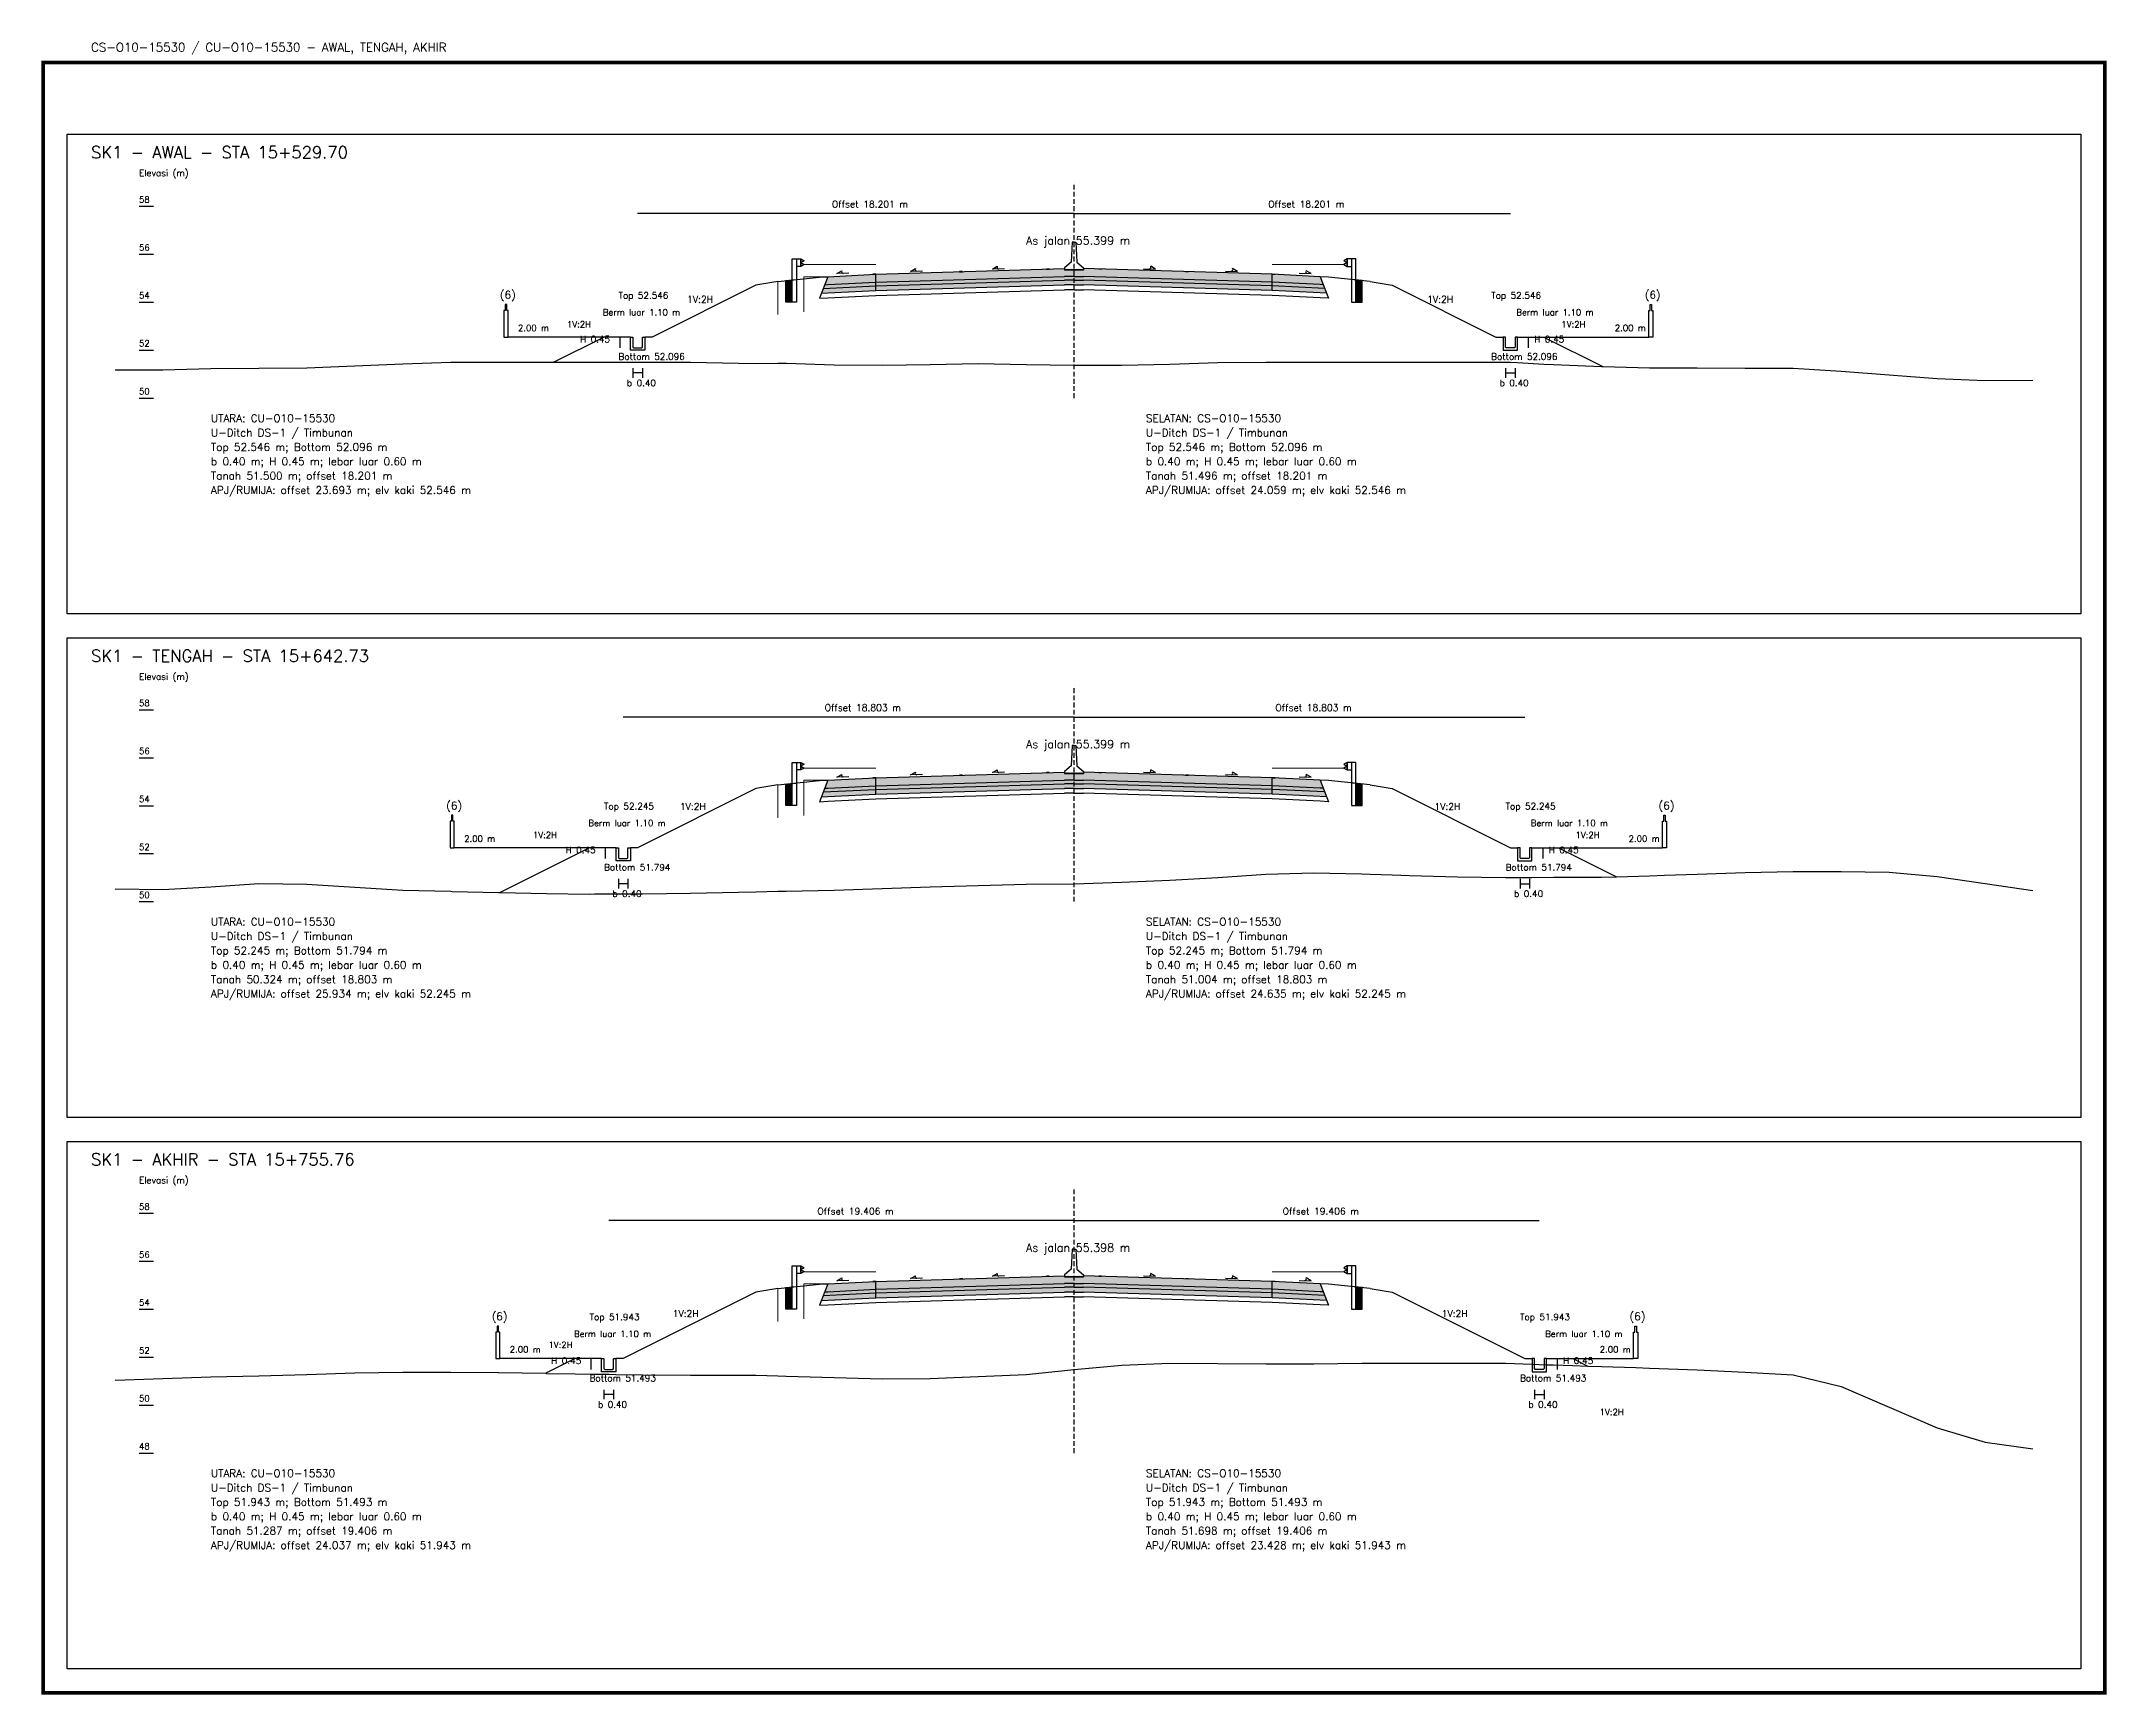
# Model space of a CAD drawing. Header units: metres. Extents: x -24715 to -24517, y 27498 to 30841.
# Drawn here: x -24713.7 to -24627.5, y 27498.2 to 27567.1 of the extents above; entities that cross this region are included whole.
import ezdxf

# ---------------------------------------------------------------- set-up
doc = ezdxf.new("R2010")
doc.units = ezdxf.units.M
doc.linetypes.add('PS_DASH', pattern=[0.3, 0.2, -0.1])
for name, color, linetype, lineweight in [('Dimensi', 230, 'Continuous', 20), ('GRS-ARSIR (HATCH)', 8, 'Continuous', 9), ('Guardrail', 20, 'Continuous', 30), ('HATCH - Beton ramping', 210, 'Continuous', 9), ('HATCH - LFA', 30, 'Continuous', 9), ('HATCH - Pavement', 50, 'Continuous', 9), ('Marka', 20, 'Continuous', 30), ('POT_ALL_GROUP', 2, 'Continuous', 70)]:
    doc.layers.add(name, color=color, linetype=linetype, lineweight=lineweight)
for name, color, linetype in [('POT_ALL_APJ', 2, 'Continuous'), ('POT_ALL_BORDER', 8, 'Continuous'), ('POT_ALL_CHANNEL1', 200, 'Continuous'), ('POT_ALL_DIM', 7, 'Continuous'), ('POT_ALL_GROUND', 1, 'Continuous'), ('POT_ALL_GUIDE', 8, 'Continuous'), ('POT_ALL_ROAD', 4, 'Continuous')]:
    doc.layers.add(name, color=color, linetype=linetype)
doc.styles.get("Standard").update_dxf_attribs({"font": 'simplex.shx'})

# ---------------------------------------------------------------- blocks, each defined once
blk = doc.blocks.new('JALAN_ASLI_TIPIKAL_2OKT_METER')
at = {"layer": 'Guardrail', "lineweight": 9}
h = blk.add_hatch(dxfattribs=at)
h.set_pattern_fill('JIS_LC_20', color=256, scale=0.002)
h.set_pattern_definition([(45, (-29.65569, -21.99233), (-0.02828427, 0.02828427), []), (45, (-29.65489, -21.99233), (-0.02828427, 0.02828427), [])])
h.paths.add_polyline_path([(-12.025, -1.394), (-11.753, -1.394), (-11.753, -0.471), (-12.018, -0.498)])
h = blk.add_hatch(dxfattribs=at)
h.set_pattern_fill('JIS_LC_20', color=256, scale=0.002)
h.set_pattern_definition([(45, (-29.40569, -21.99233), (-0.02828427, 0.02828427), []), (45, (-29.40489, -21.99233), (-0.02828427, 0.02828427), [])])
h.paths.add_polyline_path([(12.018, -0.498), (11.753, -0.471), (11.753, -1.394), (12.025, -1.394)])
at = {"layer": 'HATCH - Beton ramping'}
h = blk.add_hatch(dxfattribs=at)
h.set_pattern_fill('AR-CONC', color=256, scale=0.0005)
h.set_pattern_definition([(50, (-28.949556, -21.99233), (0.09109233, -0.00796954), [0.009525, -0.104775]), (355, (-28.94956, -21.99233), (-0.0176217, 0.09552842), [0.00762, -0.0838203]), (100.45144, (-28.941965, -21.992995), (0.07347062, 0.08755888), [0.008095, -0.08904512]), (46.1842, (-28.94956, -21.96693), (0.13553952, -0.02102116), [0.0142875, -0.1571625]), (96.63556, (-28.93826, -21.96868), (0.11870207, 0.12371306), [0.0121425, -0.1335678]), (351.18415, (-28.94956, -21.96693), (0.11870207, 0.12371306), [0.01143, -0.12572987]), (21, (-28.936856, -21.97328), (0.0758072, -0.0511326), [0.009525, -0.104775]), (326, (-28.93686, -21.97328), (0.03090101, 0.09209398), [0.00762, -0.08382]), (71.45144, (-28.93054, -21.97754), (0.1067082, 0.04096138), [0.008095, -0.08904497]), (37.5, (-28.949556, -21.99233), (0.001544302, 0.04227752), [0, -0.082804, 0, -0.08509, 0, -0.0841375]), (7.5, (-28.949556, -21.99233), (0.03340983, 0.05009029), [0, -0.048514, 0, -0.080899, 0, -0.0320675]), (327.5, (-28.977877, -21.99233), (0.067795298, -0.002864372), [0, -0.03175, 0, -0.09906, 0, -0.131445]), (317.5, (-28.990577, -21.99233), (0.07406459, 0.01271325), [0, -0.041275, 0, -0.065786, 0, -0.093345])])
h.paths.add_polyline_path([(-8.27, -0.566), (-10.401, -0.666), (-10.461, -0.826), (-8.27, -0.716)])
h.paths.add_polyline_path([(-0.4, -0.48), (0, -0.48), (0, -0.33), (-0.4, -0.33), (-8.27, -0.566), (-8.27, -0.716)])
h = blk.add_hatch(dxfattribs=at)
h.set_pattern_fill('AR-CONC', color=256, scale=0.0005)
h.set_pattern_definition([(50, (-28.699556, -21.99233), (0.09109233, -0.00796954), [0.009525, -0.104775]), (355, (-28.69956, -21.99233), (-0.01762171, 0.09552842), [0.00762, -0.0838203]), (100.45144, (-28.691965, -21.992995), (0.07347062, 0.08755888), [0.008095, -0.08904512]), (46.1842, (-28.69956, -21.96693), (0.13553952, -0.02102116), [0.0142875, -0.1571625]), (96.63556, (-28.68826, -21.96868), (0.11870207, 0.12371306), [0.0121425, -0.1335678]), (351.18415, (-28.69956, -21.96693), (0.11870207, 0.12371306), [0.01143, -0.12572987]), (21, (-28.686856, -21.97328), (0.0758072, -0.0511326), [0.009525, -0.104775]), (326, (-28.68686, -21.97328), (0.03090101, 0.09209398), [0.00762, -0.08382]), (71.45144, (-28.68054, -21.97754), (0.10670821, 0.04096138), [0.008095, -0.08904497]), (37.5, (-28.699556, -21.99233), (0.001544302, 0.04227752), [0, -0.082804, 0, -0.08509, 0, -0.0841375]), (7.5, (-28.699556, -21.99233), (0.03340983, 0.050090287), [0, -0.048514, 0, -0.080899, 0, -0.0320675]), (327.5, (-28.727877, -21.99233), (0.067795298, -0.002864372), [0, -0.03175, 0, -0.09906, 0, -0.131445]), (317.5, (-28.740577, -21.99233), (0.07406459, 0.012713246), [0, -0.041275, 0, -0.065786, 0, -0.093345])])
h.paths.add_polyline_path([(8.27, -0.566), (10.401, -0.666), (10.461, -0.826), (8.27, -0.716)])
h.paths.add_polyline_path([(0.4, -0.48), (0, -0.48), (0, -0.33), (0.4, -0.33), (8.27, -0.566), (8.27, -0.716)])
at = {"layer": 'HATCH - LFA'}
h = blk.add_hatch(dxfattribs=at)
h.set_pattern_fill('GRAVEL', color=256, scale=0.0075)
h.set_pattern_definition([(228.012788, (-28.812396, -21.801831), (-1.524, -1.7145), [0.0256291, -2.5372863]), (184.96974, (-28.829541, -21.820881), (2.2859999991, 0.1905000109), [0.04398035, -4.3540537]), (132.510447, (-28.873356, -21.824691), (1.9050000008, -2.0954999993), [0.0310111, -3.0701042]), (267.27369, (-28.947651, -21.872316), (0.1905000004, 3.81), [0.0400503, -3.9649828]), (292.833654, (-28.949556, -21.912321), (-0.9525, 2.286), [0.0392725, -3.8879856]), (357.27369, (-28.934316, -21.948516), (-3.81, 0.1905000004), [0.0400503, -3.9649828]), (37.69424, (-28.894311, -21.950421), (-2.4764999999, -1.9050000001), [0.0529645, -5.24348365]), (72.255328, (-28.852401, -21.918036), (1.3335000004, 4.1909999999), [0.050004, -4.95039425]), (121.429566, (-28.837161, -21.870411), (-1.5240000002, 2.4764999999), [0.040186, -3.9784159]), (175.23636, (-28.858116, -21.836121), (2.0955, -0.1905), [0.0458785, -2.2480453]), (222.397438, (-28.903836, -21.832311), (-2.2859999999, -2.0955000001), [0.05933084, -5.8737579]), (138.814075, (-28.759056, -21.874221), (-1.3335, 1.143), [0.0202503, -2.0047924]), (171.469234, (-28.774296, -21.860886), (2.4765, -0.3809999996), [0.03852615, -3.8140979]), (225, (-28.8124, -21.85517), (0, -0.1905), [0.0269407, -0.242467]), (203.19859, (-28.82573, -21.832311), (0.9525, 0.381), [0.0145081, -1.4362967]), (291.80141, (-28.839066, -21.838026), (-0.1905, 0.5715), [0.0205174, -1.0053565]), (30.96376, (-28.831446, -21.857076), (0.5715, 0.381), [0.033324, -1.0774724]), (161.56505, (-28.80287, -21.83993), (0.381, -0.1905), [0.0240965, -0.5783174]), (16.38954, (-28.949556, -21.838026), (1.905, 0.5715), [0.0337566, -3.341912]), (70.346176, (-28.917171, -21.828501), (-0.762, -2.0955), [0.0283199, -2.8036662]), (293.19859, (-28.80287, -21.801831), (-0.381, 0.9525), [0.029016, -1.4217888]), (343.61046, (-28.791441, -21.828501), (-1.905, 0.5715), [0.0337566, -3.341912]), (339.443955, (-28.949556, -21.956136), (-0.9525, 0.381), [0.0325526, -1.5950801]), (294.77514, (-28.919076, -21.967566), (-0.952500001, 2.0954999995), [0.0272754, -2.7002695]), (66.80141, (-28.800966, -21.992331), (0.381, 0.9525), [0.029016, -1.4217888]), (17.354025, (-28.789536, -21.965661), (-2.4765, -0.762), [0.0319337, -3.1614282]), (69.443955, (-28.89431, -21.992331), (-0.381, -0.9525), [0.0162763, -1.6113564]), (101.30993, (-28.812396, -21.99233), (-0.1905, 0.762), [0.0097136, -0.9616496]), (165.96376, (-28.8143, -21.982806), (0.5715, -0.1905), [0.0392725, -0.7461791]), (186.009006, (-28.852401, -21.973281), (1.905, 0.1905), [0.036395, -3.6031024]), (303.69007, (-28.831446, -21.87422), (-0.1905, 0.381), [0.0274743, -0.6593832]), (353.157227, (-28.816206, -21.897081), (3.2385, -0.3809999998), [0.0479668, -4.7487007]), (60.945396, (-28.76858, -21.902796), (-0.762, -1.3335), [0.0196131, -1.9417044]), (90, (-28.75906, -21.88565), (-0.1905, 0.1905), [0.01143, -0.17907]), (120.256437, (-28.856211, -21.967566), (0.762, -1.3335), [0.026465, -2.6200456]), (48.012787, (-28.869546, -21.944706), (1.524, 1.7145), [0.0512582, -2.5116572]), (0, (-28.83526, -21.9066), (0.1905, 0.1905), [0.04953, -0.14097]), (325.304846, (-28.785726, -21.906606), (1.9050000007, -1.333499999), [0.0301207, -2.9819488]), (254.0546, (-28.76096, -21.92375), (-0.1905, -0.762), [0.0277372, -1.3591238]), (207.645975, (-28.768581, -21.950421), (-3.6195000001, -1.9049999997), [0.0451609, -4.4709348]), (175.426079, (-28.808586, -21.971376), (-2.4765, 0.1905), [0.0477772, -4.7299385])])
h.paths.add_polyline_path([(-8.27, -0.716), (-10.461, -0.826), (-10.54, -1.03), (-8.27, -0.916)])
h.paths.add_polyline_path([(-0.4, -0.68), (0, -0.68), (0, -0.48), (-0.4, -0.48), (-8.27, -0.716), (-8.27, -0.916)])
h = blk.add_hatch(dxfattribs=at)
h.set_pattern_fill('GRAVEL', color=256, scale=0.0075)
h.set_pattern_definition([(228.012788, (-28.562396, -21.801831), (-1.524, -1.7145), [0.0256291, -2.5372863]), (184.96974, (-28.579541, -21.820881), (2.2859999991, 0.1905000109), [0.04398035, -4.3540537]), (132.510447, (-28.623356, -21.824691), (1.9050000008, -2.0954999993), [0.0310111, -3.0701042]), (267.27369, (-28.697651, -21.872316), (0.1905000004, 3.81), [0.04005034, -3.9649828]), (292.833654, (-28.699556, -21.912321), (-0.9525, 2.286), [0.0392725, -3.8879856]), (357.27369, (-28.684316, -21.948516), (-3.81, 0.1905000004), [0.04005034, -3.9649828]), (37.69424, (-28.644311, -21.950421), (-2.4764999999, -1.9050000001), [0.0529645, -5.24348365]), (72.255328, (-28.602401, -21.918036), (1.3335000004, 4.1909999999), [0.050004, -4.95039425]), (121.429566, (-28.587161, -21.870411), (-1.5240000002, 2.4764999999), [0.040186, -3.9784159]), (175.23636, (-28.608116, -21.836121), (2.0955, -0.1905000003), [0.0458785, -2.2480453]), (222.397438, (-28.653836, -21.832311), (-2.2859999999, -2.0955000001), [0.05933084, -5.87375794]), (138.814075, (-28.509056, -21.874221), (-1.3335, 1.143), [0.02025034, -2.0047924]), (171.469234, (-28.524296, -21.860886), (2.4765, -0.3809999996), [0.03852615, -3.8140979]), (225, (-28.5624, -21.85517), (0, -0.1905), [0.0269407, -0.242467]), (203.19859, (-28.57573, -21.832311), (0.9525, 0.381), [0.0145081, -1.4362967]), (291.80141, (-28.589066, -21.838026), (-0.1905, 0.5715), [0.0205174, -1.0053565]), (30.96376, (-28.581446, -21.857076), (0.5715, 0.381), [0.033324, -1.0774724]), (161.56505, (-28.55287, -21.83993), (0.381, -0.1905), [0.0240965, -0.57831736]), (16.38954, (-28.699556, -21.838026), (1.905, 0.5715), [0.0337566, -3.341912]), (70.346176, (-28.667171, -21.828501), (-0.762, -2.0955), [0.0283199, -2.8036662]), (293.19859, (-28.55287, -21.801831), (-0.381, 0.9525), [0.029016, -1.4217888]), (343.61046, (-28.541441, -21.828501), (-1.905, 0.5714999999), [0.0337566, -3.341912]), (339.443955, (-28.699556, -21.956136), (-0.9525, 0.381), [0.03255264, -1.5950801]), (294.77514, (-28.669076, -21.967566), (-0.952500001, 2.0954999995), [0.0272754, -2.7002695]), (66.80141, (-28.550966, -21.992331), (0.381, 0.9525), [0.029016, -1.4217888]), (17.354025, (-28.539536, -21.965661), (-2.4765, -0.7620000002), [0.0319337, -3.1614282]), (69.443955, (-28.64431, -21.992331), (-0.381, -0.9525), [0.0162763, -1.6113564]), (101.30993, (-28.562396, -21.99233), (-0.1905, 0.762), [0.0097136, -0.9616496]), (165.96376, (-28.5643, -21.982806), (0.5715, -0.1905), [0.0392725, -0.7461791]), (186.009006, (-28.602401, -21.973281), (1.905, 0.1905), [0.036395, -3.6031024]), (303.69007, (-28.581446, -21.87422), (-0.1905, 0.381), [0.0274743, -0.6593832]), (353.157227, (-28.566206, -21.897081), (3.2385, -0.3809999998), [0.04796676, -4.7487007]), (60.945396, (-28.51858, -21.902796), (-0.762, -1.3335), [0.0196131, -1.9417044]), (90, (-28.50906, -21.88565), (-0.1905, 0.1905), [0.01143, -0.17907]), (120.256437, (-28.606211, -21.967566), (0.762, -1.3335), [0.026465, -2.62004556]), (48.012787, (-28.619546, -21.944706), (1.524, 1.7145), [0.0512582, -2.5116572]), (0, (-28.58526, -21.9066), (0.1905, 0.1905), [0.04953, -0.14097]), (325.304846, (-28.535726, -21.906606), (1.9050000007, -1.333499999), [0.0301207, -2.98194875]), (254.054604, (-28.51096, -21.92375), (-0.1905, -0.762), [0.0277372, -1.35912375]), (207.645975, (-28.518581, -21.950421), (-3.6195000001, -1.9049999997), [0.0451609, -4.4709348]), (175.426079, (-28.558586, -21.971376), (-2.4765, 0.1905), [0.0477772, -4.7299385])])
h.paths.add_polyline_path([(8.27, -0.716), (10.461, -0.826), (10.54, -1.03), (8.27, -0.916)])
h.paths.add_polyline_path([(0.4, -0.68), (0, -0.68), (0, -0.48), (0.4, -0.48), (8.27, -0.716), (8.27, -0.916)])
at = {"layer": 'HATCH - Pavement'}
h = blk.add_hatch(dxfattribs=at)
h.set_pattern_fill('AR-CONC', color=256, scale=0.001)
h.set_pattern_definition([(50, (-89.43046, -52.62889), (0.18218467, -0.01593909), [0.01905, -0.20955]), (355, (-89.43046, -52.6289), (-0.03524342, 0.19105685), [0.01524, -0.1676406]), (100.45144, (-89.41528, -52.63022), (0.14694125, 0.17511775), [0.01619, -0.17809024]), (46.1842, (-89.43046, -52.5781), (0.27107904, -0.04204233), [0.028575, -0.314325]), (96.63556, (-89.40787, -52.5816), (0.23740413, 0.2474261), [0.024285, -0.2671356]), (351.18415, (-89.43046, -52.5781), (0.2374041, 0.2474261), [0.02286, -0.2514597]), (21, (-89.40506, -52.59079), (0.1516144, -0.1022652), [0.01905, -0.20955]), (326, (-89.40506, -52.5908), (0.06180203, 0.18418797), [0.01524, -0.16764]), (71.45144, (-89.39243, -52.59931), (0.21341642, 0.08192277), [0.01619, -0.17808994]), (37.5, (-89.43046, -52.62889), (0.003088603, 0.08455504), [0, -0.165608, 0, -0.17018, 0, -0.168275]), (7.5, (-89.43046, -52.62889), (0.06681966, 0.100180575), [0, -0.097028, 0, -0.161798, 0, -0.064135]), (327.5, (-89.4871, -52.62889), (0.135590595, -0.005728744), [0, -0.0635, 0, -0.19812, 0, -0.26289]), (317.5, (-89.5125, -52.62889), (0.14812918, 0.02542649), [0, -0.08255, 0, -0.131572, 0, -0.18669])])
h.paths.add_polyline_path([(-8.27, -0.236), (-10.27, -0.336), (-10.401, -0.673), (-10.27, -0.666), (-8.27, -0.566)])
h.paths.add_polyline_path([(-0.4, -0.33), (0, -0.33), (0, 0), (-0.4, 0), (-8.27, -0.236), (-8.27, -0.566)])
h = blk.add_hatch(dxfattribs=at)
h.set_pattern_fill('AR-CONC', color=256, scale=0.001)
h.set_pattern_definition([(50, (-89.18046, -52.62889), (0.18218467, -0.01593909), [0.01905, -0.20955]), (355, (-89.18046, -52.6289), (-0.03524342, 0.19105685), [0.01524, -0.16764058]), (100.45144, (-89.16528, -52.63022), (0.14694125, 0.17511775), [0.01619, -0.17809024]), (46.1842, (-89.18046, -52.5781), (0.27107904, -0.04204233), [0.028575, -0.314325]), (96.63556, (-89.15787, -52.5816), (0.23740413, 0.2474261), [0.024285, -0.2671356]), (351.18415, (-89.18046, -52.5781), (0.2374041, 0.2474261), [0.02286, -0.2514597]), (21, (-89.15506, -52.59079), (0.1516144, -0.1022652), [0.01905, -0.20955]), (326, (-89.15506, -52.5908), (0.06180203, 0.18418797), [0.01524, -0.16764]), (71.45144, (-89.14243, -52.59931), (0.21341642, 0.08192277), [0.01619, -0.17808994]), (37.5, (-89.18046, -52.62889), (0.003088603, 0.08455504), [0, -0.165608, 0, -0.17018, 0, -0.168275]), (7.5, (-89.18046, -52.62889), (0.06681966, 0.100180575), [0, -0.097028, 0, -0.161798, 0, -0.064135]), (327.5, (-89.2371, -52.62889), (0.135590595, -0.005728744), [0, -0.0635, 0, -0.19812, 0, -0.26289]), (317.5, (-89.2625, -52.62889), (0.14812918, 0.02542649), [0, -0.08255, 0, -0.131572, 0, -0.18669])])
h.paths.add_polyline_path([(8.27, -0.236), (10.27, -0.336), (10.401, -0.673), (10.27, -0.666), (8.27, -0.566)])
h.paths.add_polyline_path([(0.4, -0.33), (0, -0.33), (0, 0), (0.4, 0), (8.27, -0.236), (8.27, -0.566)])
at = {"layer": 'Marka'}
h = blk.add_hatch(color=256, dxfattribs=at)
h.dxf.hatch_style = 1
h.paths.add_polyline_path([(-8.27, -0.23), (-8.39, -0.236), (-8.39, -0.242), (-8.27, -0.236)])
h.paths.add_polyline_path([(-4.65, -0.122), (-4.77, -0.125), (-4.77, -0.131), (-4.65, -0.128)])
h.paths.add_polyline_path([(-1.03, -0.019), (-1.03, -0.013), (-1.15, -0.017), (-1.15, -0.023)])
h = blk.add_hatch(color=256, dxfattribs=at)
h.dxf.hatch_style = 1
h.paths.add_polyline_path([(8.27, -0.23), (8.39, -0.236), (8.39, -0.242), (8.27, -0.236)])
h.paths.add_polyline_path([(4.65, -0.122), (4.77, -0.125), (4.77, -0.131), (4.65, -0.128)])
h.paths.add_polyline_path([(1.03, -0.019), (1.03, -0.013), (1.15, -0.017), (1.15, -0.023)])
for p, q in [((-8.27, -0.236), (-0.4, 0)), ((8.27, -0.236), (0.4, 0)), ((-12.353, -0.533), (-10.622, -0.354)), ((-10.27, -0.336), (-10.62, -1.234)), ((-10.62, -0.354), (-10.27, -0.336)), ((-10.461, -0.826), (-8.27, -0.716)), ((-10.401, -0.673), (-10.27, -0.666)), ((-10.27, -0.336), (-8.27, -0.236)), ((-10.27, -0.666), (-8.27, -0.566)), ((-8.27, -0.916), (-8.27, -0.236)), ((-8.27, -0.566), (-0.4, -0.33)), ((-8.27, -0.716), (-0.4, -0.48)), ((-8.27, -0.916), (-0.4, -0.68)), ((0, -0.05), (-0.4, -0.05)), ((0, -0.33), (-0.4, -0.33)), ((0, -0.48), (-0.4, -0.48)), ((0, -0.68), (-0.4, -0.68)), ((0, -0.05), (0.4, -0.05)), ((0, -0.33), (0.4, -0.33)), ((0, -0.48), (0.4, -0.48)), ((0, -0.68), (0.4, -0.68)), ((8.27, -0.566), (0.4, -0.33)), ((8.27, -0.716), (0.4, -0.48)), ((8.27, -0.916), (0.4, -0.68)), ((8.27, -0.916), (8.27, -0.236)), ((10.27, -0.336), (8.27, -0.236)), ((10.27, -0.666), (8.27, -0.566)), ((10.461, -0.826), (8.27, -0.716)), ((10.27, -0.336), (10.62, -1.234)), ((10.62, -0.354), (10.27, -0.336)), ((10.401, -0.673), (10.27, -0.666)), ((12.353, -0.533), (10.622, -0.354)), ((-10.62, -1.234), (-10.27, -1.216)), ((-10.54, -1.03), (-8.27, -0.916)), ((-10.27, -1.216), (-8.27, -1.116)), ((-8.27, -1.116), (-0.4, -0.88)), ((0, -0.88), (-0.4, -0.88)), ((0, -0.88), (0.4, -0.88)), ((8.27, -1.116), (0.4, -0.88)), ((10.54, -1.03), (8.27, -0.916)), ((10.27, -1.216), (8.27, -1.116)), ((10.62, -1.234), (10.27, -1.216))]:
    blk.add_line(p, q)
for points in [[(0, 1.11), (-0.075, 1.11), (-0.125, 0.27), (-0.4, 0.03), (-0.4, -0.05), (0, -0.05)], [(0, 1.11), (0.075, 1.11), (0.125, 0.27), (0.4, 0.03), (0.4, -0.05), (0, -0.05)], [(-6.818, -0.116), (-6.616, 0)], [(-3.401, -0.02), (-3.199, 0.096)], [(3.401, -0.02), (3.199, 0.096)], [(6.818, -0.116), (6.616, 0)], [(-9.887, -0.208), (-9.686, -0.092)], [(-9.387, -0.193), (-9.887, -0.208)], [(-6.318, -0.101), (-6.818, -0.116)], [(-2.901, -0.005), (-3.401, -0.02)], [(2.901, -0.005), (3.401, -0.02)], [(6.318, -0.101), (6.818, -0.116)], [(9.387, -0.193), (9.887, -0.208)], [(9.887, -0.208), (9.686, -0.092)]]:
    blk.add_lwpolyline(points)
for centre, start, end in [((-6.556, -0.037), 148.28164, 271.71836), ((-3.139, 0.059), 148.28164, 271.71836), ((3.139, 0.059), 268.28164, 31.71836), ((6.556, -0.037), 268.28164, 31.71836), ((-9.625, -0.129), 148.28164, 271.71836), ((9.625, -0.129), 268.28164, 31.71836)]:
    blk.add_arc(centre, 0.0711, start, end)
at = {"layer": 'Dimensi'}
for p, q in [((-8.27, 0.168), (-11.27, 0.168)), ((8.27, 0.168), (11.27, 0.168))]:
    blk.add_line(p, q, dxfattribs=at)
at = {"layer": 'GRS-ARSIR (HATCH)'}
for p, q in [((-12.353, -0.533), (-12.353, -1.909)), ((-11.27, -0.336), (-11.27, -1.803)), ((-10.27, -0.336), (-11.27, -0.336))]:
    blk.add_line(p, q, dxfattribs=at)
at = {"layer": 'Guardrail'}
for points in [[(-11.753, -1.394), (-11.753, 0.406), (-11.575, 0.406), (-11.575, -1.394), (-11.753, -1.394)], [(-11.575, 0.406), (-11.397, 0.406), (-11.397, 0.094), (-11.575, 0.094)], [(-11.397, 0.25), (-11.397, 0.406), (-11.262, 0.328), (-11.397, 0.25)], [(-11.397, 0.094), (-11.397, 0.25), (-11.262, 0.172), (-11.397, 0.094)], [(11.397, 0.25), (11.397, 0.406), (11.262, 0.328), (11.397, 0.25)], [(11.397, 0.094), (11.397, 0.25), (11.262, 0.172), (11.397, 0.094)], [(11.575, 0.406), (11.397, 0.406), (11.397, 0.094), (11.575, 0.094)], [(11.753, -1.394), (11.753, 0.406), (11.575, 0.406), (11.575, -1.394), (11.753, -1.394)], [(-11.575, -1.394), (-12.025, -1.394), (-12.018, -0.498), (-11.568, -0.453), (-11.575, -1.394)], [(11.575, -1.394), (12.025, -1.394), (12.018, -0.498), (11.568, -0.453), (11.575, -1.394)]]:
    blk.add_lwpolyline(points, dxfattribs=at)
at = {"layer": 'Marka'}
for points in [[(-8.39, -0.242), (-8.27, -0.236), (-8.27, -0.23), (-8.39, -0.236), (-8.39, -0.242)], [(8.39, -0.242), (8.27, -0.236), (8.27, -0.23), (8.39, -0.236), (8.39, -0.242)]]:
    blk.add_lwpolyline(points, dxfattribs=at)
for points in [[(-4.65, -0.122), (-4.77, -0.125), (-4.77, -0.131), (-4.65, -0.128)], [(-1.03, -0.013), (-1.15, -0.017), (-1.15, -0.023), (-1.03, -0.019)], [(1.03, -0.013), (1.15, -0.017), (1.15, -0.023), (1.03, -0.019)], [(4.65, -0.122), (4.77, -0.125), (4.77, -0.131), (4.65, -0.128)]]:
    blk.add_lwpolyline(points, close=True, dxfattribs=at)

msp = doc.modelspace()

# ---------------------------------------------------------------- linework, layer by layer
at = {"layer": 'POT_ALL_APJ', "linetype": 'Continuous'}
for points in [[(-24694.36357, 27555.91428), (-24694.36357, 27554.80987), (-24694.19357, 27554.80987), (-24694.19357, 27555.91428), (-24694.24857, 27555.91428), (-24694.24857, 27556.16428), (-24694.27857, 27556.16428), (-24694.30857, 27556.16428), (-24694.30857, 27555.91428), (-24694.36357, 27555.91428)], [(-24646.44222, 27555.91428), (-24646.44222, 27554.80987), (-24646.61222, 27554.80987), (-24646.61222, 27555.91428), (-24646.55722, 27555.91428), (-24646.55722, 27556.16428), (-24646.52722, 27556.16428), (-24646.49722, 27556.16428), (-24646.49722, 27555.91428), (-24646.44222, 27555.91428)], [(-24690.18665, 27554.80987), (-24694.19357, 27554.80987)], [(-24650.9851, 27554.80987), (-24646.61222, 27554.80987)], [(-24696.60506, 27534.61278), (-24696.60506, 27533.50837), (-24696.43506, 27533.50837), (-24696.43506, 27534.61278), (-24696.49006, 27534.61278), (-24696.49006, 27534.86278), (-24696.52006, 27534.86278), (-24696.55006, 27534.86278), (-24696.55006, 27534.61278), (-24696.60506, 27534.61278)], [(-24645.86625, 27534.61278), (-24645.86625, 27533.50837), (-24646.03625, 27533.50837), (-24646.03625, 27534.61278), (-24645.98125, 27534.61278), (-24645.98125, 27534.86278), (-24645.95125, 27534.86278), (-24645.92125, 27534.86278), (-24645.92125, 27534.61278), (-24645.86625, 27534.61278)], [(-24690.78923, 27533.50837), (-24696.43506, 27533.50837)], [(-24650.38253, 27533.50837), (-24646.03625, 27533.50837)], [(-24694.70788, 27513.31128), (-24694.70788, 27512.20687), (-24694.53788, 27512.20687), (-24694.53788, 27513.31128), (-24694.59288, 27513.31128), (-24694.59288, 27513.56128), (-24694.62288, 27513.56128), (-24694.65288, 27513.56128), (-24694.65288, 27513.31128), (-24694.70788, 27513.31128)], [(-24647.07252, 27513.31128), (-24647.07252, 27512.20687), (-24647.24252, 27512.20687), (-24647.24252, 27513.31128), (-24647.18752, 27513.31128), (-24647.18752, 27513.56128), (-24647.15752, 27513.56128), (-24647.12752, 27513.56128), (-24647.12752, 27513.31128), (-24647.07252, 27513.31128)], [(-24691.3918, 27512.20687), (-24694.53788, 27512.20687)], [(-24649.77995, 27512.20687), (-24647.24252, 27512.20687)]]:
    msp.add_lwpolyline(points, dxfattribs=at)
at = {"layer": 'POT_ALL_BORDER', "linetype": 'Continuous'}
for points in [[(-24712.58588, 27563.26387), (-24628.58588, 27563.26387), (-24628.58588, 27543.26387), (-24712.58588, 27543.26387), (-24712.58588, 27563.26387)], [(-24712.58588, 27542.26387), (-24628.58588, 27542.26387), (-24628.58588, 27522.26387), (-24712.58588, 27522.26387), (-24712.58588, 27542.26387)], [(-24712.58588, 27521.26387), (-24628.58588, 27521.26387), (-24628.58588, 27499.26387), (-24712.58588, 27499.26387), (-24712.58588, 27521.26387)]]:
    msp.add_lwpolyline(points, dxfattribs=at)
at = {"layer": 'POT_ALL_CHANNEL1', "linetype": 'Continuous'}
for points in [[(-24688.58665, 27554.80987), (-24688.48665, 27554.80987), (-24688.48665, 27554.25987), (-24689.08665, 27554.25987), (-24689.08665, 27554.80987), (-24688.98665, 27554.80987), (-24688.98665, 27554.38987), (-24688.95665, 27554.35987), (-24688.61665, 27554.35987), (-24688.58665, 27554.38987), (-24688.58665, 27554.80987)], [(-24652.5851, 27554.80987), (-24652.6851, 27554.80987), (-24652.6851, 27554.25987), (-24652.0851, 27554.25987), (-24652.0851, 27554.80987), (-24652.1851, 27554.80987), (-24652.1851, 27554.38987), (-24652.2151, 27554.35987), (-24652.5551, 27554.35987), (-24652.5851, 27554.38987), (-24652.5851, 27554.80987)], [(-24689.18923, 27533.50837), (-24689.08923, 27533.50837), (-24689.08923, 27532.95837), (-24689.68923, 27532.95837), (-24689.68923, 27533.50837), (-24689.58923, 27533.50837), (-24689.58923, 27533.08837), (-24689.55923, 27533.05837), (-24689.21923, 27533.05837), (-24689.18923, 27533.08837), (-24689.18923, 27533.50837)], [(-24651.98253, 27533.50837), (-24652.08253, 27533.50837), (-24652.08253, 27532.95837), (-24651.48253, 27532.95837), (-24651.48253, 27533.50837), (-24651.58253, 27533.50837), (-24651.58253, 27533.08837), (-24651.61253, 27533.05837), (-24651.95253, 27533.05837), (-24651.98253, 27533.08837), (-24651.98253, 27533.50837)], [(-24689.7918, 27512.20687), (-24689.6918, 27512.20687), (-24689.6918, 27511.65687), (-24690.2918, 27511.65687), (-24690.2918, 27512.20687), (-24690.1918, 27512.20687), (-24690.1918, 27511.78687), (-24690.1618, 27511.75687), (-24689.8218, 27511.75687), (-24689.7918, 27511.78687), (-24689.7918, 27512.20687)], [(-24651.37995, 27512.20687), (-24651.47995, 27512.20687), (-24651.47995, 27511.65687), (-24650.87995, 27511.65687), (-24650.87995, 27512.20687), (-24650.97995, 27512.20687), (-24650.97995, 27511.78687), (-24651.00995, 27511.75687), (-24651.34995, 27511.75687), (-24651.37995, 27511.78687), (-24651.37995, 27512.20687)]]:
    msp.add_lwpolyline(points, dxfattribs=at)
at = {"layer": 'POT_ALL_DIM', "linetype": 'Continuous'}
for points in [[(-24670.58588, 27559.96262), (-24688.78665, 27559.96262)], [(-24670.58588, 27559.96262), (-24652.3851, 27559.96262)], [(-24689.53665, 27554.80987), (-24689.53665, 27554.35987)], [(-24651.6351, 27554.80987), (-24651.6351, 27554.35987)], [(-24688.98665, 27553.50987), (-24688.98665, 27553.10987)], [(-24688.58665, 27553.50987), (-24688.58665, 27553.10987)], [(-24652.5851, 27553.50987), (-24652.5851, 27553.10987)], [(-24652.1851, 27553.50987), (-24652.1851, 27553.10987)], [(-24688.58665, 27553.30987), (-24688.98665, 27553.30987)], [(-24652.5851, 27553.30987), (-24652.1851, 27553.30987)], [(-24670.58588, 27538.96241), (-24689.38923, 27538.96241)], [(-24670.58588, 27538.96241), (-24651.78253, 27538.96241)], [(-24690.13923, 27533.50837), (-24690.13923, 27533.05837)], [(-24651.03253, 27533.50837), (-24651.03253, 27533.05837)], [(-24689.58923, 27532.20837), (-24689.58923, 27531.80837)], [(-24689.18923, 27532.00837), (-24689.58923, 27532.00837)], [(-24689.18923, 27532.20837), (-24689.18923, 27531.80837)], [(-24651.98253, 27532.20837), (-24651.98253, 27531.80837)], [(-24651.98253, 27532.00837), (-24651.58253, 27532.00837)], [(-24651.58253, 27532.20837), (-24651.58253, 27531.80837)], [(-24670.58588, 27517.9622), (-24689.9918, 27517.9622)], [(-24670.58588, 27517.9622), (-24651.17995, 27517.9622)], [(-24690.7418, 27512.20687), (-24690.7418, 27511.75687)], [(-24650.42995, 27512.20687), (-24650.42995, 27511.75687)], [(-24690.1918, 27510.90687), (-24690.1918, 27510.50687)], [(-24689.7918, 27510.70687), (-24690.1918, 27510.70687)], [(-24689.7918, 27510.90687), (-24689.7918, 27510.50687)], [(-24651.37995, 27510.90687), (-24651.37995, 27510.50687)], [(-24651.37995, 27510.70687), (-24650.97995, 27510.70687)], [(-24650.97995, 27510.90687), (-24650.97995, 27510.50687)]]:
    msp.add_lwpolyline(points, dxfattribs=at)
at = {"layer": 'POT_ALL_GROUND', "linetype": 'Continuous'}
for points in [[(-24710.58588, 27553.43948), (-24708.58588, 27553.44279), (-24706.58588, 27553.50009), (-24704.58588, 27553.50793), (-24702.58588, 27553.5317), (-24700.58588, 27553.60526), (-24698.58588, 27553.69539), (-24696.58588, 27553.76387), (-24694.58588, 27553.76387), (-24694.27857, 27553.76387), (-24692.58588, 27553.76387), (-24692.27857, 27553.76387), (-24690.58588, 27553.76387), (-24690.18665, 27553.76387), (-24689.08665, 27553.76387), (-24688.78665, 27553.76387), (-24688.58588, 27553.76387), (-24688.48665, 27553.76387), (-24686.58588, 27553.76387), (-24684.58588, 27553.72315), (-24683.85579, 27553.70642), (-24682.93915, 27553.71837), (-24682.58588, 27553.71541), (-24680.58588, 27553.65335), (-24678.58588, 27553.64003), (-24676.58588, 27553.66142), (-24674.58588, 27553.70213), (-24672.58588, 27553.66958), (-24670.58588, 27553.63147), (-24668.58588, 27553.64215), (-24666.58588, 27553.67551), (-24664.58588, 27553.75382), (-24662.58588, 27553.76387), (-24660.58588, 27553.76387), (-24658.58588, 27553.76387), (-24658.2326, 27553.76387), (-24657.31596, 27553.76387), (-24656.58588, 27553.76387), (-24654.58588, 27553.76387), (-24652.6851, 27553.76387), (-24652.58588, 27553.76387), (-24652.3851, 27553.76019), (-24652.0851, 27553.74395), (-24650.9851, 27553.6844), (-24650.58588, 27553.66279), (-24648.58588, 27553.58326), (-24648.52722, 27553.58098), (-24646.58588, 27553.52162), (-24646.52722, 27553.52157), (-24644.58588, 27553.51991), (-24642.58588, 27553.51806), (-24640.58588, 27553.51519), (-24638.58588, 27553.38522), (-24636.58588, 27553.2289), (-24634.58588, 27553.07358), (-24632.58588, 27553.0009), (-24630.58588, 27553.01451)], [(-24710.58588, 27531.78994), (-24708.58588, 27531.76387), (-24706.58588, 27531.88189), (-24704.58588, 27532.01387), (-24702.58588, 27531.99498), (-24700.58588, 27531.87106), (-24698.58588, 27531.74811), (-24696.58588, 27531.69399), (-24696.52006, 27531.69237), (-24694.58588, 27531.64462), (-24694.52006, 27531.643), (-24692.58588, 27531.59525), (-24690.78923, 27531.58079), (-24690.58588, 27531.58191), (-24689.68923, 27531.58684), (-24689.38923, 27531.58812), (-24689.08923, 27531.58927), (-24688.58588, 27531.59119), (-24686.58588, 27531.62215), (-24684.58588, 27531.66141), (-24683.85579, 27531.67575), (-24682.93915, 27531.69466), (-24682.58588, 27531.70257), (-24680.58588, 27531.74733), (-24678.58588, 27531.8114), (-24676.58588, 27531.88486), (-24674.58588, 27531.94212), (-24672.58588, 27531.99269), (-24670.58588, 27532.00998), (-24668.58588, 27532.07305), (-24666.58588, 27532.1533), (-24664.58588, 27532.27287), (-24662.58588, 27532.40158), (-24660.58588, 27532.45889), (-24658.58588, 27532.42909), (-24658.2326, 27532.41292), (-24657.31596, 27532.38017), (-24656.58588, 27532.35578), (-24654.58588, 27532.29578), (-24652.58588, 27532.26501), (-24652.08253, 27532.2655), (-24651.78253, 27532.26752), (-24651.48253, 27532.27046), (-24650.58588, 27532.27925), (-24650.38253, 27532.27949), (-24648.58588, 27532.27907), (-24647.95125, 27532.29279), (-24646.58588, 27532.34082), (-24645.95125, 27532.3632), (-24644.58588, 27532.41136), (-24642.58588, 27532.48189), (-24640.58588, 27532.51368), (-24638.58588, 27532.51387), (-24636.58588, 27532.48667), (-24634.58588, 27532.30666), (-24632.58588, 27532.01945), (-24630.58588, 27531.73033)], [(-24710.58588, 27511.31103), (-24708.58588, 27511.37011), (-24706.58588, 27511.43911), (-24704.58588, 27511.49192), (-24702.58588, 27511.53896), (-24700.58588, 27511.61239), (-24698.58588, 27511.63547), (-24696.58588, 27511.63844), (-24694.62288, 27511.61939), (-24694.58588, 27511.61934), (-24692.62288, 27511.59135), (-24692.58588, 27511.59078), (-24691.3918, 27511.57219), (-24690.58588, 27511.55965), (-24690.2918, 27511.55507), (-24689.9918, 27511.5504), (-24689.6918, 27511.54573), (-24688.58588, 27511.52584), (-24686.58588, 27511.5146), (-24684.58588, 27511.51571), (-24683.85579, 27511.51404), (-24682.93915, 27511.48841), (-24682.58588, 27511.4779), (-24680.58588, 27511.41585), (-24678.58588, 27511.36204), (-24676.58588, 27511.37902), (-24674.58588, 27511.46158), (-24672.58588, 27511.54106), (-24670.58588, 27511.75685), (-24668.58588, 27511.93631), (-24666.58588, 27512.01387), (-24664.58588, 27512.00346), (-24662.58588, 27511.98283), (-24660.58588, 27511.9918), (-24658.58588, 27512.01387), (-24658.2326, 27512.01387), (-24657.31596, 27512.01387), (-24656.58588, 27512.01387), (-24654.58588, 27512.01387), (-24652.58588, 27512.01083), (-24651.47995, 27511.97123), (-24651.17995, 27511.96146), (-24650.87995, 27511.9517), (-24650.58588, 27511.94212), (-24649.77995, 27511.91589), (-24649.15752, 27511.89562), (-24648.58588, 27511.87701), (-24647.15752, 27511.83051), (-24646.58588, 27511.8119), (-24644.58588, 27511.74082), (-24642.58588, 27511.63468), (-24640.58588, 27511.52855), (-24638.58588, 27511.03586), (-24636.58588, 27510.17336), (-24634.58588, 27509.32279), (-24632.58588, 27508.72297), (-24630.58588, 27508.43699)]]:
    msp.add_lwpolyline(points, dxfattribs=at)
at = {"layer": 'POT_ALL_GROUP', "linetype": 'Continuous', "lineweight": 70, "const_width": 0.15}
msp.add_lwpolyline([(-24713.58588, 27566.26387), (-24627.58588, 27566.26387), (-24627.58588, 27498.26387), (-24713.58588, 27498.26387), (-24713.58588, 27566.26387)], dxfattribs=at)
at = {"layer": 'POT_ALL_GUIDE', "linetype": 'PS_DASH'}
for points in [[(-24670.58588, 27552.26387), (-24670.58588, 27561.26387)], [(-24670.58588, 27531.26387), (-24670.58588, 27540.26387)], [(-24670.58588, 27508.26387), (-24670.58588, 27519.26387)]]:
    msp.add_lwpolyline(points, dxfattribs=at)
at = {"layer": 'POT_ALL_GUIDE', "linetype": 'Continuous'}
for points in [[(-24709.58588, 27560.26387), (-24708.98588, 27560.26387)], [(-24709.58588, 27558.26387), (-24708.98588, 27558.26387)], [(-24709.58588, 27556.26387), (-24708.98588, 27556.26387)], [(-24709.58588, 27554.26387), (-24708.98588, 27554.26387)], [(-24709.58588, 27552.26387), (-24708.98588, 27552.26387)], [(-24709.58588, 27539.26387), (-24708.98588, 27539.26387)], [(-24709.58588, 27537.26387), (-24708.98588, 27537.26387)], [(-24709.58588, 27535.26387), (-24708.98588, 27535.26387)], [(-24709.58588, 27533.26387), (-24708.98588, 27533.26387)], [(-24709.58588, 27531.26387), (-24708.98588, 27531.26387)], [(-24709.58588, 27518.26387), (-24708.98588, 27518.26387)], [(-24709.58588, 27516.26387), (-24708.98588, 27516.26387)], [(-24709.58588, 27514.26387), (-24708.98588, 27514.26387)], [(-24709.58588, 27512.26387), (-24708.98588, 27512.26387)], [(-24709.58588, 27510.26387), (-24708.98588, 27510.26387)], [(-24709.58588, 27508.26387), (-24708.98588, 27508.26387)]]:
    msp.add_lwpolyline(points, dxfattribs=at)
at = {"layer": 'POT_ALL_ROAD', "linetype": 'Continuous'}
for points in [[(-24682.93915, 27557.12922), (-24683.85579, 27556.9753), (-24688.18665, 27554.80987), (-24688.48665, 27554.80987)], [(-24658.2326, 27557.12922), (-24657.31596, 27556.9753), (-24652.9851, 27554.80987), (-24652.6851, 27554.80987)], [(-24690.18665, 27554.80987), (-24692.27857, 27553.76387)], [(-24689.08665, 27554.80987), (-24690.18665, 27554.80987)], [(-24652.0851, 27554.80987), (-24650.9851, 27554.80987)], [(-24650.9851, 27554.80987), (-24648.52722, 27553.58098)], [(-24682.93915, 27536.12901), (-24683.85579, 27535.97509), (-24688.78923, 27533.50837), (-24689.08923, 27533.50837)], [(-24658.2326, 27536.12901), (-24657.31596, 27535.97509), (-24652.38253, 27533.50837), (-24652.08253, 27533.50837)], [(-24690.78923, 27533.50837), (-24694.52006, 27531.643)], [(-24689.68923, 27533.50837), (-24690.78923, 27533.50837)], [(-24651.48253, 27533.50837), (-24650.38253, 27533.50837)], [(-24650.38253, 27533.50837), (-24647.95125, 27532.29279)], [(-24682.93915, 27515.1288), (-24683.85579, 27514.97488), (-24689.3918, 27512.20687), (-24689.6918, 27512.20687)], [(-24658.2326, 27515.1288), (-24657.31596, 27514.97488), (-24651.77995, 27512.20687), (-24651.47995, 27512.20687)], [(-24691.3918, 27512.20687), (-24692.62288, 27511.59135)], [(-24690.2918, 27512.20687), (-24691.3918, 27512.20687)], [(-24650.87995, 27512.20687), (-24649.77995, 27512.20687)], [(-24649.77995, 27512.20687), (-24649.15752, 27511.89562)]]:
    msp.add_lwpolyline(points, dxfattribs=at)

# ---------------------------------------------------------------- block references
at = {"layer": 'POT_ALL_ROAD'}
for p in [(-24670.58588, 27557.66262), (-24670.58588, 27536.66241), (-24670.58588, 27515.6622)]:
    msp.add_blockref('JALAN_ASLI_TIPIKAL_2OKT_METER', p, dxfattribs=at)

# ---------------------------------------------------------------- texts
at = {"layer": 'POT_ALL_APJ'}
for s, height, p in [('(6)', 0.32, (-24694.52857, 27556.40987)), ('(6)', 0.32, (-24646.77722, 27556.40987)), ('2.00 m', 0.26, (-24693.77857, 27555.05987)), ('2.00 m', 0.26, (-24648.02722, 27555.05987)), ('(6)', 0.32, (-24696.77006, 27535.10837)), ('(6)', 0.32, (-24646.20125, 27535.10837)), ('2.00 m', 0.26, (-24696.02006, 27533.75837)), ('2.00 m', 0.26, (-24647.45125, 27533.75837)), ('(6)', 0.32, (-24694.87288, 27513.80687)), ('(6)', 0.32, (-24647.40752, 27513.80687)), ('2.00 m', 0.26, (-24694.12288, 27512.45687)), ('2.00 m', 0.26, (-24648.65752, 27512.45687))]:
    msp.add_text(s, height=height, dxfattribs=at).set_placement(p)
at = {"layer": 'POT_ALL_CHANNEL1'}
for s, height, p in [('Top 52.546', 0.27, (-24689.58665, 27556.40987)), ('Top 52.546', 0.27, (-24653.1851, 27556.40987)), ('Bottom 52.096', 0.27, (-24689.58665, 27553.85987)), ('Bottom 52.096', 0.27, (-24653.1851, 27553.85987)), ('UTARA: CU-O10-15530', 0.32, (-24706.58588, 27551.26387)), ('SELATAN: CS-O10-15530', 0.32, (-24667.58588, 27551.26387)), ('Top 52.245', 0.27, (-24690.18923, 27535.10837)), ('Top 52.245', 0.27, (-24652.58253, 27535.10837)), ('Bottom 51.794', 0.27, (-24690.18923, 27532.55837)), ('Bottom 51.794', 0.27, (-24652.58253, 27532.55837)), ('UTARA: CU-O10-15530', 0.32, (-24706.58588, 27530.26387)), ('SELATAN: CS-O10-15530', 0.32, (-24667.58588, 27530.26387)), ('Top 51.943', 0.27, (-24690.7918, 27513.80687)), ('Top 51.943', 0.27, (-24651.97995, 27513.80687)), ('Bottom 51.493', 0.27, (-24690.7918, 27511.25687)), ('Bottom 51.493', 0.27, (-24651.97995, 27511.25687)), ('UTARA: CU-O10-15530', 0.32, (-24706.58588, 27507.26387)), ('SELATAN: CS-O10-15530', 0.32, (-24667.58588, 27507.26387))]:
    msp.add_text(s, height=height, dxfattribs=at).set_placement(p)
at = {"layer": 'POT_ALL_DIM'}
for s, height, p in [('SK1 - AWAL - STA 15+529.70', 0.5, (-24711.58588, 27562.26387)), ('Elevasi (m)', 0.27, (-24709.58588, 27561.51387)), ('58', 0.26, (-24709.58588, 27560.41387)), ('Offset 18.201 m', 0.28, (-24680.68626, 27560.21262)), ('Offset 18.201 m', 0.28, (-24662.48549, 27560.21262)), ('56', 0.26, (-24709.58588, 27558.41387)), ('As jalan 55.399 m', 0.34, (-24672.58588, 27558.66262)), ('54', 0.26, (-24709.58588, 27556.41387)), ('Berm luar 1.10 m', 0.26, (-24690.23665, 27555.70987)), ('1V:2H', 0.28, (-24686.72122, 27556.24259)), ('1V:2H', 0.28, (-24655.85053, 27556.24259)), ('Berm luar 1.10 m', 0.26, (-24652.1351, 27555.70987)), ('1V:2H', 0.26, (-24691.73261, 27555.20987)), ('1V:2H', 0.26, (-24650.25616, 27555.20987)), ('52', 0.26, (-24709.58588, 27554.41387)), ('H 0.45', 0.27, (-24691.18665, 27554.58487)), ('H 0.45', 0.27, (-24651.3851, 27554.58487)), ('50', 0.26, (-24709.58588, 27552.41387)), ('b 0.40', 0.27, (-24689.23665, 27552.75987)), ('b 0.40', 0.27, (-24652.8351, 27552.75987)), ('U-Ditch DS-1 / Timbunan', 0.32, (-24706.58588, 27550.66387)), ('U-Ditch DS-1 / Timbunan', 0.32, (-24667.58588, 27550.66387)), ('Top 52.546 m; Bottom 52.096 m', 0.32, (-24706.58588, 27550.06387)), ('Top 52.546 m; Bottom 52.096 m', 0.32, (-24667.58588, 27550.06387)), ('Tanah 51.500 m; offset 18.201 m', 0.32, (-24706.58588, 27548.86387)), ('b 0.40 m; H 0.45 m; lebar luar 0.60 m', 0.32, (-24706.58588, 27549.46387)), ('Tanah 51.496 m; offset 18.201 m', 0.32, (-24667.58588, 27548.86387)), ('b 0.40 m; H 0.45 m; lebar luar 0.60 m', 0.32, (-24667.58588, 27549.46387)), ('APJ/RUMIJA: offset 23.693 m; elv kaki 52.546 m', 0.32, (-24706.58588, 27548.26387)), ('APJ/RUMIJA: offset 24.059 m; elv kaki 52.546 m', 0.32, (-24667.58588, 27548.26387)), ('SK1 - TENGAH - STA 15+642.73', 0.5, (-24711.58588, 27541.26387)), ('Elevasi (m)', 0.27, (-24709.58588, 27540.51387)), ('58', 0.26, (-24709.58588, 27539.41387)), ('Offset 18.803 m', 0.28, (-24680.98755, 27539.21241)), ('Offset 18.803 m', 0.28, (-24662.1842, 27539.21241)), ('As jalan 55.399 m', 0.34, (-24672.58588, 27537.66241)), ('56', 0.26, (-24709.58588, 27537.41387)), ('54', 0.26, (-24709.58588, 27535.41387)), ('1V:2H', 0.28, (-24687.02251, 27535.09173)), ('1V:2H', 0.28, (-24655.54924, 27535.09173)), ('Berm luar 1.10 m', 0.26, (-24690.83923, 27534.40837)), ('Berm luar 1.10 m', 0.26, (-24651.53253, 27534.40837)), ('52', 0.26, (-24709.58588, 27533.41387)), ('1V:2H', 0.26, (-24693.15464, 27533.90837)), ('H 0.45', 0.27, (-24691.78923, 27533.28337)), ('H 0.45', 0.27, (-24650.78253, 27533.28337)), ('1V:2H', 0.26, (-24649.66689, 27533.90837)), ('50', 0.26, (-24709.58588, 27531.41387)), ('b 0.40', 0.27, (-24689.83923, 27531.45837)), ('b 0.40', 0.27, (-24652.23253, 27531.45837)), ('Top 52.245 m; Bottom 51.794 m', 0.32, (-24706.58588, 27529.06387)), ('U-Ditch DS-1 / Timbunan', 0.32, (-24706.58588, 27529.66387)), ('Top 52.245 m; Bottom 51.794 m', 0.32, (-24667.58588, 27529.06387)), ('U-Ditch DS-1 / Timbunan', 0.32, (-24667.58588, 27529.66387)), ('b 0.40 m; H 0.45 m; lebar luar 0.60 m', 0.32, (-24706.58588, 27528.46387)), ('b 0.40 m; H 0.45 m; lebar luar 0.60 m', 0.32, (-24667.58588, 27528.46387)), ('Tanah 50.324 m; offset 18.803 m', 0.32, (-24706.58588, 27527.86387)), ('APJ/RUMIJA: offset 25.934 m; elv kaki 52.245 m', 0.32, (-24706.58588, 27527.26387)), ('Tanah 51.004 m; offset 18.803 m', 0.32, (-24667.58588, 27527.86387)), ('APJ/RUMIJA: offset 24.635 m; elv kaki 52.245 m', 0.32, (-24667.58588, 27527.26387)), ('SK1 - AKHIR - STA 15+755.76', 0.5, (-24711.58588, 27520.26387)), ('Elevasi (m)', 0.27, (-24709.58588, 27519.51387)), ('58', 0.26, (-24709.58588, 27518.41387)), ('Offset 19.406 m', 0.28, (-24681.28884, 27518.2122)), ('Offset 19.406 m', 0.28, (-24661.88291, 27518.2122)), ('56', 0.26, (-24709.58588, 27516.41387)), ('As jalan 55.398 m', 0.34, (-24672.58588, 27516.6622)), ('54', 0.26, (-24709.58588, 27514.41387)), ('1V:2H', 0.28, (-24687.3238, 27513.94088)), ('1V:2H', 0.28, (-24655.24796, 27513.94088)), ('1V:2H', 0.26, (-24692.50734, 27512.64911)), ('Berm luar 1.10 m', 0.26, (-24691.4418, 27513.10687)), ('Berm luar 1.10 m', 0.26, (-24650.92995, 27513.10687)), ('52', 0.26, (-24709.58588, 27512.41387)), ('H 0.45', 0.27, (-24692.3918, 27511.98187)), ('H 0.45', 0.27, (-24650.17995, 27511.98187)), ('50', 0.26, (-24709.58588, 27510.41387)), ('b 0.40', 0.27, (-24690.4418, 27510.15687)), ('b 0.40', 0.27, (-24651.62995, 27510.15687)), ('1V:2H', 0.26, (-24648.65752, 27509.84562)), ('48', 0.26, (-24709.58588, 27508.41387)), ('U-Ditch DS-1 / Timbunan', 0.32, (-24706.58588, 27506.66387)), ('U-Ditch DS-1 / Timbunan', 0.32, (-24667.58588, 27506.66387)), ('Top 51.943 m; Bottom 51.493 m', 0.32, (-24706.58588, 27506.06387)), ('Top 51.943 m; Bottom 51.493 m', 0.32, (-24667.58588, 27506.06387)), ('Tanah 51.287 m; offset 19.406 m', 0.32, (-24706.58588, 27504.86387)), ('b 0.40 m; H 0.45 m; lebar luar 0.60 m', 0.32, (-24706.58588, 27505.46387)), ('Tanah 51.698 m; offset 19.406 m', 0.32, (-24667.58588, 27504.86387)), ('b 0.40 m; H 0.45 m; lebar luar 0.60 m', 0.32, (-24667.58588, 27505.46387)), ('APJ/RUMIJA: offset 24.037 m; elv kaki 51.943 m', 0.32, (-24706.58588, 27504.26387)), ('APJ/RUMIJA: offset 23.428 m; elv kaki 51.943 m', 0.32, (-24667.58588, 27504.26387))]:
    msp.add_text(s, height=height, dxfattribs=at).set_placement(p)
at = {"layer": 'POT_ALL_GROUP', "lineweight": 0}
msp.add_text('CS-O10-15530 / CU-O10-15530 - AWAL, TENGAH, AKHIR', height=0.36, dxfattribs=at).set_placement((-24711.58588, 27566.71387))

doc.saveas('drawing.dxf')
